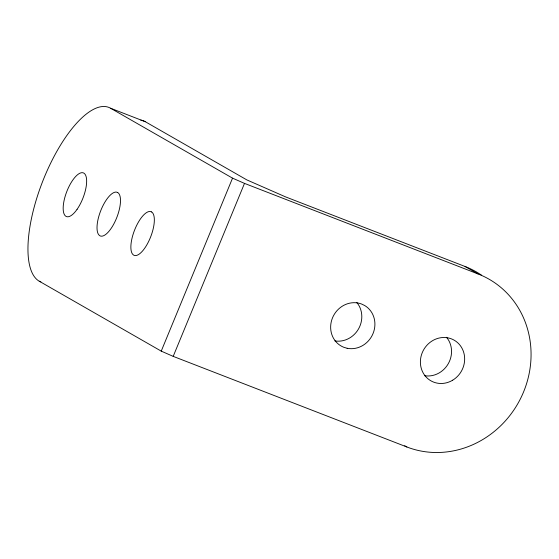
<?xml version="1.0" encoding="UTF-8"?>
<svg xmlns="http://www.w3.org/2000/svg" width="559" height="559" viewBox="0 0 559 559"><rect width="100%" height="100%" fill="white"/><g stroke="black" fill="none" stroke-linecap="round" stroke-linejoin="round"><path stroke-width="0.84" d="M161.237 351.129L232.537 178.146L110.563 108.236A93.681 34.896 -68.8 0 0 44.343 177.21A93.681 34.896 -68.8 0 0 39.263 281.219L161.237 351.129L173.199 356.369L406.875 446.983A93.681 86.799 -60.2 0 0 523.58 391.922A93.681 86.799 -60.2 0 0 478.169 274.001L465.067 266.489L285.586 196.894L246.833 179.9L145.298 121.708L110.563 108.236M173.199 356.369L244.5 183.387L232.537 178.146M244.5 183.387L478.169 274.001M39.263 281.219L40.877 281.848M404.688 445.733L406.875 446.983M446.557 337.287A23.422 21.703 -60.2 0 1 448.269 363.727A23.422 21.703 -60.2 0 1 424.63 375.725M356.817 302.482A23.422 21.703 -60.2 0 1 358.529 328.93A23.422 21.703 -60.2 0 1 334.89 340.927M465.067 266.489A93.681 86.799 -60.2 0 1 481.613 275.238M140.777 120.122A93.681 34.896 -68.8 0 1 145.298 121.708M347.146 348.278L343.869 347.314A23.422 21.703 -60.2 0 1 332.514 317.833A23.422 21.703 -60.2 0 1 361.694 304.068L364.754 305.563A23.422 21.703 -60.2 0 1 373.042 333.548A23.422 21.703 -60.2 0 1 347.146 348.278M117.669 192.506L116.363 192.086A23.422 8.72 -68.8 0 0 101.116 209.744A23.422 8.72 -68.8 0 0 98.761 234.801L99.844 235.751A23.422 8.72 -68.8 0 0 116.398 218.506A23.422 8.72 -68.8 0 0 117.669 192.506M151.517 211.903L150.21 211.484A23.422 8.72 -68.8 0 0 134.964 229.148A23.422 8.72 -68.8 0 0 132.609 254.198L133.692 255.149A23.422 8.72 -68.8 0 0 150.245 237.903A23.422 8.72 -68.8 0 0 151.517 211.903M452.664 380.204A23.422 21.703 -60.2 0 0 454.495 340.361A23.422 21.703 -60.2 0 0 420.41 360.904A23.422 21.703 -60.2 0 0 452.664 380.204M77.072 209.332A23.422 8.72 -68.8 0 0 83.822 173.108A23.422 8.72 -68.8 0 0 63.838 201.75A23.422 8.72 -68.8 0 0 77.072 209.332"/></g></svg>
